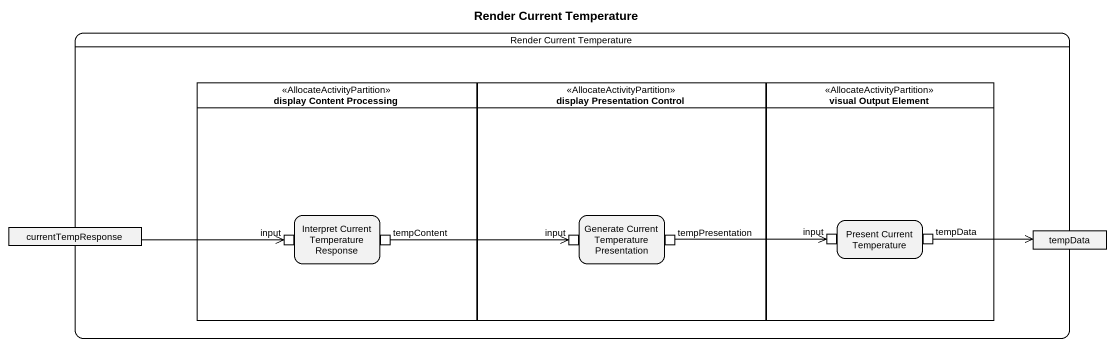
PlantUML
@startuml
title Render Current Temperature
hide empty description
state "Render Current Temperature" as Render_Current_Temperature {
  state "display Content Processing" as display_Content_Processing <<AllocateActivityPartition>> {
    state "Interpret Current Temperature Response" as Interpret_Current {
      state input <<inputPin>>
      state tempContent <<outputPin>>
    }
  }
  state "display Presentation Control" as display_Presentation_Control <<AllocateActivityPartition>> {
    state "Generate Current Temperature Presentation" as Generate_Current {
      state "input" as input_2 <<inputPin>>
      state tempPresentation <<outputPin>>
    }
  }
  state "visual Output Element" as visual_Output_Element <<AllocateActivityPartition>> {
    state "Present Current Temperature" as Present_Current_Temperature {
      state "input" as input_3 <<inputPin>>
      state tempData <<outputPin>>
    }
  }
  state currentTempResponse <<object>>
  state "tempData" as tempData_2 <<object>>
}
currentTempResponse -right-> input
tempContent -right-> input_2
tempPresentation -right-> input_3
tempData -right-> tempData_2
@enduml
